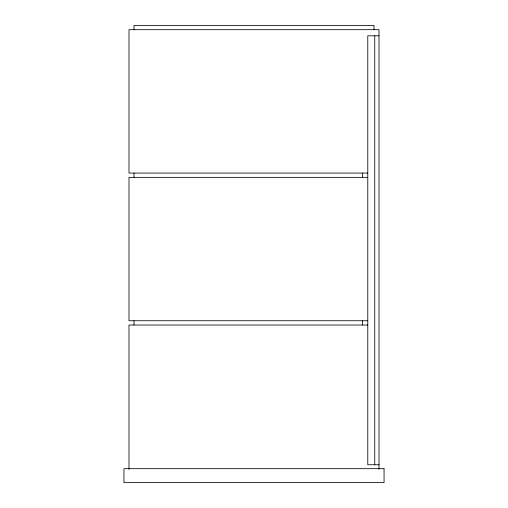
<?xml version="1.0" encoding="UTF-8"?>
<svg xmlns="http://www.w3.org/2000/svg" width="508" height="508" viewBox="0 0 508 508"><rect width="100%" height="100%" fill="white"/><g stroke="black" fill="none" stroke-linecap="round" stroke-linejoin="round"><path stroke-width="0.76" d="M379.012 35.801L367.779 35.801L367.779 464.763L379.012 464.763M367.779 173.069L128.988 173.069L128.988 29.686L379.012 29.686L379.012 469.316M367.779 177.356L128.988 177.356L128.988 320.739L367.779 320.739M367.779 325.025L128.988 325.025L128.988 469.316M374.752 35.801L374.752 464.763M374.009 29.686L374.009 25.4L133.991 25.4L133.991 29.686M362.414 173.069L362.414 177.356M362.414 320.739L362.414 325.025M133.991 173.069L133.991 177.356M133.991 320.739L133.991 325.025M384.054 468.674L123.946 468.674L123.946 482.6L384.054 482.6L384.054 468.674"/></g></svg>
